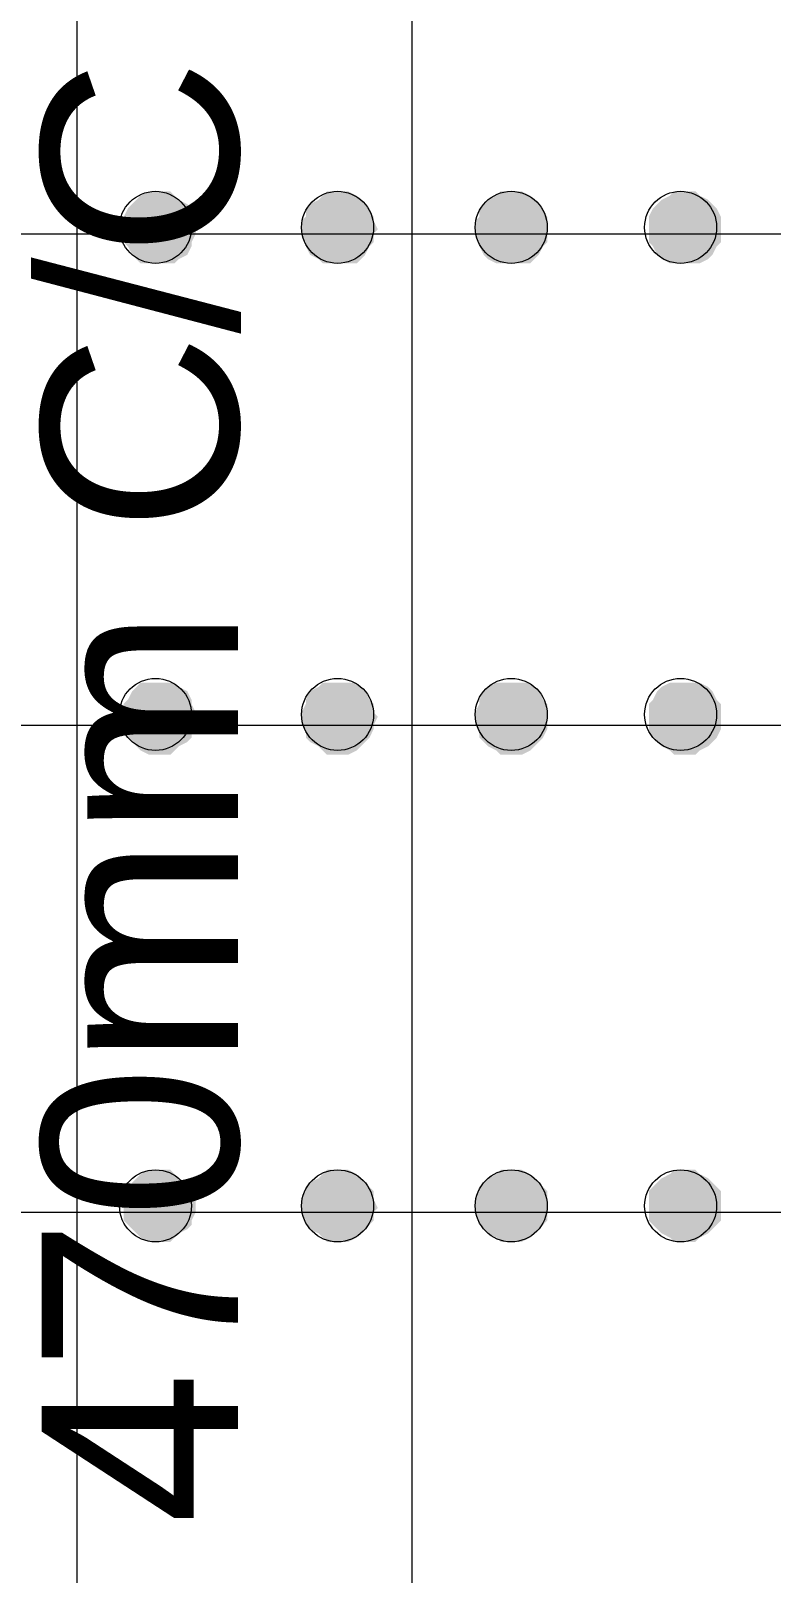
# Model space of a CAD drawing. Header units: inches. Extents: x 2 to 136, y 1 to 96.
# Drawn here: x 37.73 to 41.15, y 59.27 to 66.4 of the extents above; entities that cross this region are included whole.
import ezdxf

# ---------------------------------------------------------------- set-up
doc = ezdxf.new("R2010")
doc.units = ezdxf.units.IN
doc.header["$MEASUREMENT"] = 0
doc.layers.add('PDF_COLUMN', color=251, linetype='Continuous', true_color=0x636466)
doc.layers.add('PDF_Outer Line', color=165, linetype='Continuous', true_color=0x5258ac)
doc.layers.add('PDF_FLOOR LINES', color=7, linetype='Continuous')
doc.layers.add('PDF_Text', color=7, linetype='Continuous')
doc.styles.add('PDF Arial', font='arial.ttf')

msp = doc.modelspace()

# ---------------------------------------------------------------- linework, layer by layer
at = {"layer": 'PDF_COLUMN', "color": 7, "lineweight": 0}
for centre in [(38.3072, 65.4947), (39.1493, 65.4947), (38.3072, 63.2427), (39.1493, 63.2427), (38.3072, 60.971), (39.1493, 60.971)]:
    msp.add_circle(centre, 0.1665, dxfattribs=at)
at = {"layer": 'PDF_COLUMN', "lineweight": 0}
for centre in [(39.9522, 65.4947), (40.7355, 65.4947), (39.9522, 63.2427), (40.7355, 63.2427), (39.9522, 60.971), (40.7355, 60.971)]:
    msp.add_circle(centre, 0.1665, dxfattribs=at)
at = {"layer": 'PDF_COLUMN', "color": 7, "transparency": 33554559}
for points in [[(38.1995, 65.6024), (38.4737, 65.5828), (38.1799, 65.5828)], [(38.2191, 65.622), (38.4541, 65.6024), (38.1995, 65.6024)], [(38.4541, 65.6024), (38.1995, 65.6024), (38.4737, 65.5828)], [(38.2387, 65.6415), (38.4149, 65.622), (38.2191, 65.622)], [(38.4149, 65.622), (38.2191, 65.622), (38.4541, 65.6024)], [(38.2778, 65.6611), (38.3953, 65.6415), (38.2387, 65.6415)], [(38.3953, 65.6415), (38.2387, 65.6415), (38.4149, 65.622)], [(38.2974, 65.6611), (38.3758, 65.6611), (38.2778, 65.6611)], [(38.3758, 65.6611), (38.2778, 65.6611), (38.3953, 65.6415)], [(38.3366, 65.6611), (38.2974, 65.6611), (38.3758, 65.6611)], [(39.022, 65.6024), (39.2962, 65.5828), (39.0024, 65.5828)], [(39.0612, 65.622), (39.2766, 65.6024), (39.022, 65.6024)], [(39.2766, 65.6024), (39.022, 65.6024), (39.2962, 65.5828)], [(39.0807, 65.6415), (39.257, 65.622), (39.0612, 65.622)], [(39.257, 65.622), (39.0612, 65.622), (39.2766, 65.6024)], [(39.1003, 65.6611), (39.2374, 65.6415), (39.0807, 65.6415)], [(39.2374, 65.6415), (39.0807, 65.6415), (39.257, 65.622)], [(39.1395, 65.6611), (39.1982, 65.6611), (39.1003, 65.6611)], [(39.1982, 65.6611), (39.1003, 65.6611), (39.2374, 65.6415)], [(39.1787, 65.6611), (39.1395, 65.6611), (39.1982, 65.6611)], [(38.1799, 65.5828), (38.4737, 65.5436), (38.1603, 65.5436)], [(38.4737, 65.5436), (38.1603, 65.5436), (38.4933, 65.524)], [(38.1603, 65.5436), (38.4933, 65.524), (38.1603, 65.524)], [(38.4737, 65.5828), (38.1799, 65.5828), (38.4737, 65.5436)], [(39.0024, 65.5436), (39.3157, 65.524), (38.9828, 65.524)], [(39.2962, 65.5828), (39.0024, 65.5828), (39.3157, 65.5436)], [(39.0024, 65.5828), (39.3157, 65.5436), (39.0024, 65.5436)], [(39.3157, 65.5436), (39.0024, 65.5436), (39.3157, 65.524)], [(38.4933, 65.524), (38.1603, 65.524), (38.4933, 65.4849)], [(38.1603, 65.524), (38.4933, 65.4849), (38.1603, 65.4849)], [(38.4933, 65.4849), (38.1603, 65.4849), (38.4933, 65.4653)], [(38.1603, 65.4849), (38.4933, 65.4653), (38.1603, 65.4653)], [(38.4933, 65.4653), (38.1603, 65.4653), (38.4737, 65.4261)], [(38.1603, 65.4653), (38.4737, 65.4261), (38.1603, 65.4261)], [(39.3157, 65.524), (38.9828, 65.524), (39.3353, 65.4849)], [(38.9828, 65.524), (39.3353, 65.4849), (38.9828, 65.4849)], [(39.3353, 65.4849), (38.9828, 65.4849), (39.3157, 65.4653)], [(38.9828, 65.4849), (39.3157, 65.4653), (38.9828, 65.4653)], [(39.3157, 65.4653), (38.9828, 65.4653), (39.3157, 65.4261)], [(38.9828, 65.4653), (39.3157, 65.4261), (39.0024, 65.4261)], [(38.4737, 65.4261), (38.1603, 65.4261), (38.4737, 65.4066)], [(38.1603, 65.4261), (38.4737, 65.4066), (38.1799, 65.4066)], [(38.4737, 65.4066), (38.1799, 65.4066), (38.4541, 65.3674)], [(38.1799, 65.4066), (38.4541, 65.3674), (38.1995, 65.3674)], [(39.3157, 65.4261), (39.0024, 65.4261), (39.2962, 65.4066)], [(39.0024, 65.4261), (39.2962, 65.4066), (39.0024, 65.4066)], [(39.2962, 65.4066), (39.0024, 65.4066), (39.2766, 65.3674)], [(39.0024, 65.4066), (39.2766, 65.3674), (39.022, 65.3674)], [(38.4541, 65.3674), (38.1995, 65.3674), (38.4149, 65.3478)], [(38.1995, 65.3674), (38.4149, 65.3478), (38.2191, 65.3478)], [(38.4149, 65.3478), (38.2191, 65.3478), (38.3953, 65.3282)], [(38.2191, 65.3478), (38.3953, 65.3282), (38.2387, 65.3282)], [(38.3953, 65.3282), (38.2387, 65.3282), (38.3758, 65.3282)], [(38.2387, 65.3282), (38.3758, 65.3282), (38.2778, 65.3282)], [(38.3758, 65.3282), (38.2778, 65.3282), (38.3366, 65.3282)], [(38.2778, 65.3282), (38.3366, 65.3282), (38.2974, 65.3282)], [(39.2766, 65.3674), (39.022, 65.3674), (39.257, 65.3478)], [(39.022, 65.3674), (39.257, 65.3478), (39.0612, 65.3478)], [(39.257, 65.3478), (39.0612, 65.3478), (39.2374, 65.3282)], [(39.0612, 65.3478), (39.2374, 65.3282), (39.0807, 65.3282)], [(39.2374, 65.3282), (39.0807, 65.3282), (39.1982, 65.3282)], [(39.0807, 65.3282), (39.1982, 65.3282), (39.1003, 65.3282)], [(39.1982, 65.3282), (39.1003, 65.3282), (39.1787, 65.3282)], [(39.1003, 65.3282), (39.1787, 65.3282), (39.1395, 65.3282)], [(38.2387, 63.3895), (38.4149, 63.3699), (38.2191, 63.3699)], [(38.2778, 63.3895), (38.3953, 63.3895), (38.2387, 63.3895)], [(38.3953, 63.3895), (38.2387, 63.3895), (38.4149, 63.3699)], [(38.2974, 63.3895), (38.3758, 63.3895), (38.2778, 63.3895)], [(38.3758, 63.3895), (38.2778, 63.3895), (38.3953, 63.3895)], [(38.3366, 63.3895), (38.2974, 63.3895), (38.3758, 63.3895)], [(39.0807, 63.3895), (39.257, 63.3699), (39.0612, 63.3699)], [(39.1003, 63.3895), (39.2374, 63.3895), (39.0807, 63.3895)], [(39.2374, 63.3895), (39.0807, 63.3895), (39.257, 63.3699)], [(39.1395, 63.3895), (39.1982, 63.3895), (39.1003, 63.3895)], [(39.1982, 63.3895), (39.1003, 63.3895), (39.2374, 63.3895)], [(39.1787, 63.3895), (39.1395, 63.3895), (39.1982, 63.3895)], [(38.1995, 63.3504), (38.4737, 63.3112), (38.1799, 63.3112)], [(38.2191, 63.3699), (38.4541, 63.3504), (38.1995, 63.3504)], [(38.4541, 63.3504), (38.1995, 63.3504), (38.4737, 63.3112)], [(38.4149, 63.3699), (38.2191, 63.3699), (38.4541, 63.3504)], [(39.022, 63.3504), (39.2962, 63.3112), (39.0024, 63.3112)], [(39.0612, 63.3699), (39.2766, 63.3504), (39.022, 63.3504)], [(39.2766, 63.3504), (39.022, 63.3504), (39.2962, 63.3112)], [(39.257, 63.3699), (39.0612, 63.3699), (39.2766, 63.3504)], [(38.1799, 63.3112), (38.4737, 63.2916), (38.1603, 63.2916)], [(38.4737, 63.2916), (38.1603, 63.2916), (38.4933, 63.2524)], [(38.1603, 63.2916), (38.4933, 63.2524), (38.1603, 63.2524)], [(38.4933, 63.2524), (38.1603, 63.2524), (38.4933, 63.2329)], [(38.1603, 63.2524), (38.4933, 63.2329), (38.1603, 63.2329)], [(38.4737, 63.3112), (38.1799, 63.3112), (38.4737, 63.2916)], [(39.0024, 63.2916), (39.3157, 63.2524), (38.9828, 63.2524)], [(39.3157, 63.2524), (38.9828, 63.2524), (39.3353, 63.2329)], [(38.9828, 63.2524), (39.3353, 63.2329), (38.9828, 63.2329)], [(39.2962, 63.3112), (39.0024, 63.3112), (39.3157, 63.2916)], [(39.0024, 63.3112), (39.3157, 63.2916), (39.0024, 63.2916)], [(39.3157, 63.2916), (39.0024, 63.2916), (39.3157, 63.2524)], [(38.4933, 63.2329), (38.1603, 63.2329), (38.4933, 63.1937)], [(38.1603, 63.2329), (38.4933, 63.1937), (38.1603, 63.1937)], [(38.4933, 63.1937), (38.1603, 63.1937), (38.4737, 63.1741)], [(38.1603, 63.1937), (38.4737, 63.1741), (38.1603, 63.1741)], [(39.3353, 63.2329), (38.9828, 63.2329), (39.3157, 63.1937)], [(38.9828, 63.2329), (39.3157, 63.1937), (38.9828, 63.1937)], [(39.3157, 63.1937), (38.9828, 63.1937), (39.3157, 63.1741)], [(38.9828, 63.1937), (39.3157, 63.1741), (39.0024, 63.1741)], [(38.4737, 63.1741), (38.1603, 63.1741), (38.4737, 63.1349)], [(38.1603, 63.1741), (38.4737, 63.1349), (38.1799, 63.1349)], [(38.4737, 63.1349), (38.1799, 63.1349), (38.4541, 63.1154)], [(38.1799, 63.1349), (38.4541, 63.1154), (38.1995, 63.1154)], [(38.4541, 63.1154), (38.1995, 63.1154), (38.4149, 63.0958)], [(38.1995, 63.1154), (38.4149, 63.0958), (38.2191, 63.0958)], [(39.3157, 63.1741), (39.0024, 63.1741), (39.2962, 63.1349)], [(39.0024, 63.1741), (39.2962, 63.1349), (39.0024, 63.1349)], [(39.2962, 63.1349), (39.0024, 63.1349), (39.2766, 63.1154)], [(39.0024, 63.1349), (39.2766, 63.1154), (39.022, 63.1154)], [(39.2766, 63.1154), (39.022, 63.1154), (39.257, 63.0958)], [(39.022, 63.1154), (39.257, 63.0958), (39.0612, 63.0958)], [(38.4149, 63.0958), (38.2191, 63.0958), (38.3953, 63.0762)], [(38.2191, 63.0958), (38.3953, 63.0762), (38.2387, 63.0762)], [(38.3953, 63.0762), (38.2387, 63.0762), (38.3758, 63.0566)], [(38.2387, 63.0762), (38.3758, 63.0566), (38.2778, 63.0566)], [(38.3758, 63.0566), (38.2778, 63.0566), (38.3366, 63.0566)], [(38.2778, 63.0566), (38.3366, 63.0566), (38.2974, 63.0566)], [(39.257, 63.0958), (39.0612, 63.0958), (39.2374, 63.0762)], [(39.0612, 63.0958), (39.2374, 63.0762), (39.0807, 63.0762)], [(39.2374, 63.0762), (39.0807, 63.0762), (39.1982, 63.0566)], [(39.0807, 63.0762), (39.1982, 63.0566), (39.1003, 63.0566)], [(39.1982, 63.0566), (39.1003, 63.0566), (39.1787, 63.0566)], [(39.1003, 63.0566), (39.1787, 63.0566), (39.1395, 63.0566)], [(38.2387, 61.1179), (38.4149, 61.0983), (38.2191, 61.0983)], [(38.2778, 61.1375), (38.3953, 61.1179), (38.2387, 61.1179)], [(38.3953, 61.1179), (38.2387, 61.1179), (38.4149, 61.0983)], [(38.2974, 61.1375), (38.3758, 61.1375), (38.2778, 61.1375)], [(38.3758, 61.1375), (38.2778, 61.1375), (38.3953, 61.1179)], [(38.3366, 61.1375), (38.2974, 61.1375), (38.3758, 61.1375)], [(39.0807, 61.1179), (39.257, 61.0983), (39.0612, 61.0983)], [(39.1003, 61.1375), (39.2374, 61.1179), (39.0807, 61.1179)], [(39.2374, 61.1179), (39.0807, 61.1179), (39.257, 61.0983)], [(39.1395, 61.1375), (39.1982, 61.1375), (39.1003, 61.1375)], [(39.1982, 61.1375), (39.1003, 61.1375), (39.2374, 61.1179)], [(39.1787, 61.1375), (39.1395, 61.1375), (39.1982, 61.1375)], [(38.1799, 61.0592), (38.4737, 61.0396), (38.1603, 61.0396)], [(38.4737, 61.0396), (38.1603, 61.0396), (38.4933, 61.0004)], [(38.1603, 61.0396), (38.4933, 61.0004), (38.1603, 61.0004)], [(38.1995, 61.0788), (38.4737, 61.0592), (38.1799, 61.0592)], [(38.4737, 61.0592), (38.1799, 61.0592), (38.4737, 61.0396)], [(38.2191, 61.0983), (38.4541, 61.0788), (38.1995, 61.0788)], [(38.4541, 61.0788), (38.1995, 61.0788), (38.4737, 61.0592)], [(38.4149, 61.0983), (38.2191, 61.0983), (38.4541, 61.0788)], [(39.0024, 61.0396), (39.3157, 61.0004), (38.9828, 61.0004)], [(39.022, 61.0788), (39.2962, 61.0592), (39.0024, 61.0592)], [(39.2962, 61.0592), (39.0024, 61.0592), (39.3157, 61.0396)], [(39.0024, 61.0592), (39.3157, 61.0396), (39.0024, 61.0396)], [(39.3157, 61.0396), (39.0024, 61.0396), (39.3157, 61.0004)], [(39.0612, 61.0983), (39.2766, 61.0788), (39.022, 61.0788)], [(39.2766, 61.0788), (39.022, 61.0788), (39.2962, 61.0592)], [(39.257, 61.0983), (39.0612, 61.0983), (39.2766, 61.0788)], [(38.4933, 61.0004), (38.1603, 61.0004), (38.4933, 60.9613)], [(38.1603, 61.0004), (38.4933, 60.9613), (38.1603, 60.9613)], [(39.3157, 61.0004), (38.9828, 61.0004), (39.3353, 60.9613)], [(38.9828, 61.0004), (39.3353, 60.9613), (38.9828, 60.9613)], [(38.4933, 60.9613), (38.1603, 60.9613), (38.4933, 60.9417)], [(38.1603, 60.9613), (38.4933, 60.9417), (38.1603, 60.9417)], [(38.4933, 60.9417), (38.1603, 60.9417), (38.4737, 60.9025)], [(38.1603, 60.9417), (38.4737, 60.9025), (38.1603, 60.9025)], [(38.4737, 60.9025), (38.1603, 60.9025), (38.4737, 60.8829)], [(38.1603, 60.9025), (38.4737, 60.8829), (38.1799, 60.8829)], [(39.3353, 60.9613), (38.9828, 60.9613), (39.3157, 60.9417)], [(38.9828, 60.9613), (39.3157, 60.9417), (38.9828, 60.9417)], [(39.3157, 60.9417), (38.9828, 60.9417), (39.3157, 60.9025)], [(38.9828, 60.9417), (39.3157, 60.9025), (39.0024, 60.9025)], [(39.3157, 60.9025), (39.0024, 60.9025), (39.2962, 60.8829)], [(39.0024, 60.9025), (39.2962, 60.8829), (39.0024, 60.8829)], [(38.4737, 60.8829), (38.1799, 60.8829), (38.4541, 60.8633)], [(38.1799, 60.8829), (38.4541, 60.8633), (38.1995, 60.8633)], [(38.4541, 60.8633), (38.1995, 60.8633), (38.4149, 60.8438)], [(38.1995, 60.8633), (38.4149, 60.8438), (38.2191, 60.8438)], [(38.4149, 60.8438), (38.2191, 60.8438), (38.3953, 60.8242)], [(38.2191, 60.8438), (38.3953, 60.8242), (38.2387, 60.8242)], [(38.3953, 60.8242), (38.2387, 60.8242), (38.3758, 60.8046)], [(38.2387, 60.8242), (38.3758, 60.8046), (38.2778, 60.8046)], [(39.2962, 60.8829), (39.0024, 60.8829), (39.2766, 60.8633)], [(39.0024, 60.8829), (39.2766, 60.8633), (39.022, 60.8633)], [(39.2766, 60.8633), (39.022, 60.8633), (39.257, 60.8438)], [(39.022, 60.8633), (39.257, 60.8438), (39.0612, 60.8438)], [(39.257, 60.8438), (39.0612, 60.8438), (39.2374, 60.8242)], [(39.0612, 60.8438), (39.2374, 60.8242), (39.0807, 60.8242)], [(39.2374, 60.8242), (39.0807, 60.8242), (39.1982, 60.8046)], [(39.0807, 60.8242), (39.1982, 60.8046), (39.1003, 60.8046)], [(38.3758, 60.8046), (38.2778, 60.8046), (38.3366, 60.8046)], [(38.2778, 60.8046), (38.3366, 60.8046), (38.2974, 60.8046)], [(39.1982, 60.8046), (39.1003, 60.8046), (39.1787, 60.8046)], [(39.1003, 60.8046), (39.1787, 60.8046), (39.1395, 60.8046)]]:
    msp.add_solid(points, dxfattribs=at)
at = {"layer": 'PDF_COLUMN', "transparency": 33554559}
for points in [[(39.8249, 65.6024), (40.099, 65.5828), (39.8053, 65.5828)], [(39.8445, 65.622), (40.0795, 65.6024), (39.8249, 65.6024)], [(40.0795, 65.6024), (39.8249, 65.6024), (40.099, 65.5828)], [(39.8836, 65.6415), (40.0599, 65.622), (39.8445, 65.622)], [(40.0599, 65.622), (39.8445, 65.622), (40.0795, 65.6024)], [(39.9032, 65.6611), (40.0403, 65.6415), (39.8836, 65.6415)], [(40.0403, 65.6415), (39.8836, 65.6415), (40.0599, 65.622)], [(39.9424, 65.6611), (40.0011, 65.6611), (39.9032, 65.6611)], [(40.0011, 65.6611), (39.9032, 65.6611), (40.0403, 65.6415)], [(39.962, 65.6611), (39.9424, 65.6611), (40.0011, 65.6611)], [(40.6278, 65.6024), (40.9019, 65.5828), (40.6082, 65.5828)], [(40.6474, 65.622), (40.8824, 65.6024), (40.6278, 65.6024)], [(40.8824, 65.6024), (40.6278, 65.6024), (40.9019, 65.5828)], [(40.6865, 65.6415), (40.8628, 65.622), (40.6474, 65.622)], [(40.8628, 65.622), (40.6474, 65.622), (40.8824, 65.6024)], [(40.7061, 65.6611), (40.8236, 65.6415), (40.6865, 65.6415)], [(40.8236, 65.6415), (40.6865, 65.6415), (40.8628, 65.622)], [(40.7453, 65.6611), (40.804, 65.6611), (40.7061, 65.6611)], [(40.804, 65.6611), (40.7061, 65.6611), (40.8236, 65.6415)], [(40.7649, 65.6611), (40.7453, 65.6611), (40.804, 65.6611)], [(39.8053, 65.5436), (40.1186, 65.524), (39.7857, 65.524)], [(40.099, 65.5828), (39.8053, 65.5828), (40.1186, 65.5436)], [(39.8053, 65.5828), (40.1186, 65.5436), (39.8053, 65.5436)], [(40.1186, 65.5436), (39.8053, 65.5436), (40.1186, 65.524)], [(40.6082, 65.5828), (40.9215, 65.5436), (40.5886, 65.5436)], [(40.9215, 65.5436), (40.5886, 65.5436), (40.9215, 65.524)], [(40.5886, 65.5436), (40.9215, 65.524), (40.5886, 65.524)], [(40.9019, 65.5828), (40.6082, 65.5828), (40.9215, 65.5436)], [(40.1186, 65.524), (39.7857, 65.524), (40.1186, 65.4849)], [(39.7857, 65.524), (40.1186, 65.4849), (39.7857, 65.4849)], [(40.1186, 65.4849), (39.7857, 65.4849), (40.1186, 65.4653)], [(39.7857, 65.4849), (40.1186, 65.4653), (39.7857, 65.4653)], [(40.1186, 65.4653), (39.7857, 65.4653), (40.1186, 65.4261)], [(39.7857, 65.4653), (40.1186, 65.4261), (39.8053, 65.4261)], [(40.9215, 65.524), (40.5886, 65.524), (40.9215, 65.4849)], [(40.5886, 65.524), (40.9215, 65.4849), (40.5886, 65.4849)], [(40.9215, 65.4849), (40.5886, 65.4849), (40.9215, 65.4653)], [(40.5886, 65.4849), (40.9215, 65.4653), (40.5886, 65.4653)], [(40.9215, 65.4653), (40.5886, 65.4653), (40.9215, 65.4261)], [(40.5886, 65.4653), (40.9215, 65.4261), (40.5886, 65.4261)], [(40.1186, 65.4261), (39.8053, 65.4261), (40.099, 65.4066)], [(39.8053, 65.4261), (40.099, 65.4066), (39.8053, 65.4066)], [(40.099, 65.4066), (39.8053, 65.4066), (40.0795, 65.3674)], [(39.8053, 65.4066), (40.0795, 65.3674), (39.8249, 65.3674)], [(40.9215, 65.4261), (40.5886, 65.4261), (40.9019, 65.4066)], [(40.5886, 65.4261), (40.9019, 65.4066), (40.6082, 65.4066)], [(40.9019, 65.4066), (40.6082, 65.4066), (40.8824, 65.3674)], [(40.6082, 65.4066), (40.8824, 65.3674), (40.6278, 65.3674)], [(40.0795, 65.3674), (39.8249, 65.3674), (40.0599, 65.3478)], [(39.8249, 65.3674), (40.0599, 65.3478), (39.8445, 65.3478)], [(40.0599, 65.3478), (39.8445, 65.3478), (40.0403, 65.3282)], [(39.8445, 65.3478), (40.0403, 65.3282), (39.8836, 65.3282)], [(40.0403, 65.3282), (39.8836, 65.3282), (40.0011, 65.3282)], [(39.8836, 65.3282), (40.0011, 65.3282), (39.9032, 65.3282)], [(40.0011, 65.3282), (39.9032, 65.3282), (39.962, 65.3282)], [(39.9032, 65.3282), (39.962, 65.3282), (39.9424, 65.3282)], [(40.8824, 65.3674), (40.6278, 65.3674), (40.8628, 65.3478)], [(40.6278, 65.3674), (40.8628, 65.3478), (40.6474, 65.3478)], [(40.8628, 65.3478), (40.6474, 65.3478), (40.8236, 65.3282)], [(40.6474, 65.3478), (40.8236, 65.3282), (40.6865, 65.3282)], [(40.8236, 65.3282), (40.6865, 65.3282), (40.804, 65.3282)], [(40.6865, 65.3282), (40.804, 65.3282), (40.7061, 65.3282)], [(40.804, 65.3282), (40.7061, 65.3282), (40.7649, 65.3282)], [(40.7061, 65.3282), (40.7649, 65.3282), (40.7453, 65.3282)], [(39.8836, 63.3895), (40.0599, 63.3699), (39.8445, 63.3699)], [(39.9032, 63.3895), (40.0403, 63.3895), (39.8836, 63.3895)], [(40.0403, 63.3895), (39.8836, 63.3895), (40.0599, 63.3699)], [(39.9424, 63.3895), (40.0011, 63.3895), (39.9032, 63.3895)], [(40.0011, 63.3895), (39.9032, 63.3895), (40.0403, 63.3895)], [(39.962, 63.3895), (39.9424, 63.3895), (40.0011, 63.3895)], [(40.6865, 63.3895), (40.8628, 63.3699), (40.6474, 63.3699)], [(40.7061, 63.3895), (40.8236, 63.3895), (40.6865, 63.3895)], [(40.8236, 63.3895), (40.6865, 63.3895), (40.8628, 63.3699)], [(40.7453, 63.3895), (40.804, 63.3895), (40.7061, 63.3895)], [(40.804, 63.3895), (40.7061, 63.3895), (40.8236, 63.3895)], [(40.7649, 63.3895), (40.7453, 63.3895), (40.804, 63.3895)], [(39.8249, 63.3504), (40.099, 63.3112), (39.8053, 63.3112)], [(39.8445, 63.3699), (40.0795, 63.3504), (39.8249, 63.3504)], [(40.0795, 63.3504), (39.8249, 63.3504), (40.099, 63.3112)], [(40.0599, 63.3699), (39.8445, 63.3699), (40.0795, 63.3504)], [(40.6278, 63.3504), (40.9019, 63.3112), (40.6082, 63.3112)], [(40.6474, 63.3699), (40.8824, 63.3504), (40.6278, 63.3504)], [(40.8824, 63.3504), (40.6278, 63.3504), (40.9019, 63.3112)], [(40.8628, 63.3699), (40.6474, 63.3699), (40.8824, 63.3504)], [(39.8053, 63.2916), (40.1186, 63.2524), (39.7857, 63.2524)], [(40.1186, 63.2524), (39.7857, 63.2524), (40.1186, 63.2329)], [(39.7857, 63.2524), (40.1186, 63.2329), (39.7857, 63.2329)], [(40.099, 63.3112), (39.8053, 63.3112), (40.1186, 63.2916)], [(39.8053, 63.3112), (40.1186, 63.2916), (39.8053, 63.2916)], [(40.1186, 63.2916), (39.8053, 63.2916), (40.1186, 63.2524)], [(40.6082, 63.3112), (40.9215, 63.2916), (40.5886, 63.2916)], [(40.9215, 63.2916), (40.5886, 63.2916), (40.9215, 63.2524)], [(40.5886, 63.2916), (40.9215, 63.2524), (40.5886, 63.2524)], [(40.9215, 63.2524), (40.5886, 63.2524), (40.9215, 63.2329)], [(40.5886, 63.2524), (40.9215, 63.2329), (40.5886, 63.2329)], [(40.9019, 63.3112), (40.6082, 63.3112), (40.9215, 63.2916)], [(40.1186, 63.2329), (39.7857, 63.2329), (40.1186, 63.1937)], [(39.7857, 63.2329), (40.1186, 63.1937), (39.7857, 63.1937)], [(40.1186, 63.1937), (39.7857, 63.1937), (40.1186, 63.1741)], [(39.7857, 63.1937), (40.1186, 63.1741), (39.8053, 63.1741)], [(40.9215, 63.2329), (40.5886, 63.2329), (40.9215, 63.1937)], [(40.5886, 63.2329), (40.9215, 63.1937), (40.5886, 63.1937)], [(40.9215, 63.1937), (40.5886, 63.1937), (40.9215, 63.1741)], [(40.5886, 63.1937), (40.9215, 63.1741), (40.5886, 63.1741)], [(40.1186, 63.1741), (39.8053, 63.1741), (40.099, 63.1349)], [(39.8053, 63.1741), (40.099, 63.1349), (39.8053, 63.1349)], [(40.099, 63.1349), (39.8053, 63.1349), (40.0795, 63.1154)], [(39.8053, 63.1349), (40.0795, 63.1154), (39.8249, 63.1154)], [(40.0795, 63.1154), (39.8249, 63.1154), (40.0599, 63.0958)], [(39.8249, 63.1154), (40.0599, 63.0958), (39.8445, 63.0958)], [(40.9215, 63.1741), (40.5886, 63.1741), (40.9019, 63.1349)], [(40.5886, 63.1741), (40.9019, 63.1349), (40.6082, 63.1349)], [(40.9019, 63.1349), (40.6082, 63.1349), (40.8824, 63.1154)], [(40.6082, 63.1349), (40.8824, 63.1154), (40.6278, 63.1154)], [(40.8824, 63.1154), (40.6278, 63.1154), (40.8628, 63.0958)], [(40.6278, 63.1154), (40.8628, 63.0958), (40.6474, 63.0958)], [(40.0599, 63.0958), (39.8445, 63.0958), (40.0403, 63.0762)], [(39.8445, 63.0958), (40.0403, 63.0762), (39.8836, 63.0762)], [(40.0403, 63.0762), (39.8836, 63.0762), (40.0011, 63.0566)], [(39.8836, 63.0762), (40.0011, 63.0566), (39.9032, 63.0566)], [(40.0011, 63.0566), (39.9032, 63.0566), (39.962, 63.0566)], [(39.9032, 63.0566), (39.962, 63.0566), (39.9424, 63.0566)], [(40.8628, 63.0958), (40.6474, 63.0958), (40.8236, 63.0762)], [(40.6474, 63.0958), (40.8236, 63.0762), (40.6865, 63.0762)], [(40.8236, 63.0762), (40.6865, 63.0762), (40.804, 63.0566)], [(40.6865, 63.0762), (40.804, 63.0566), (40.7061, 63.0566)], [(40.804, 63.0566), (40.7061, 63.0566), (40.7649, 63.0566)], [(40.7061, 63.0566), (40.7649, 63.0566), (40.7453, 63.0566)], [(39.8836, 61.1179), (40.0599, 61.0983), (39.8445, 61.0983)], [(39.9032, 61.1375), (40.0403, 61.1179), (39.8836, 61.1179)], [(40.0403, 61.1179), (39.8836, 61.1179), (40.0599, 61.0983)], [(39.9424, 61.1375), (40.0011, 61.1375), (39.9032, 61.1375)], [(40.0011, 61.1375), (39.9032, 61.1375), (40.0403, 61.1179)], [(39.962, 61.1375), (39.9424, 61.1375), (40.0011, 61.1375)], [(40.6865, 61.1179), (40.8628, 61.0983), (40.6474, 61.0983)], [(40.7061, 61.1375), (40.8236, 61.1179), (40.6865, 61.1179)], [(40.8236, 61.1179), (40.6865, 61.1179), (40.8628, 61.0983)], [(40.7453, 61.1375), (40.804, 61.1375), (40.7061, 61.1375)], [(40.804, 61.1375), (40.7061, 61.1375), (40.8236, 61.1179)], [(40.7649, 61.1375), (40.7453, 61.1375), (40.804, 61.1375)], [(39.8053, 61.0396), (40.1186, 61.0004), (39.7857, 61.0004)], [(39.8249, 61.0788), (40.099, 61.0592), (39.8053, 61.0592)], [(40.099, 61.0592), (39.8053, 61.0592), (40.1186, 61.0396)], [(39.8053, 61.0592), (40.1186, 61.0396), (39.8053, 61.0396)], [(40.1186, 61.0396), (39.8053, 61.0396), (40.1186, 61.0004)], [(39.8445, 61.0983), (40.0795, 61.0788), (39.8249, 61.0788)], [(40.0795, 61.0788), (39.8249, 61.0788), (40.099, 61.0592)], [(40.0599, 61.0983), (39.8445, 61.0983), (40.0795, 61.0788)], [(40.6082, 61.0592), (40.9215, 61.0396), (40.5886, 61.0396)], [(40.9215, 61.0396), (40.5886, 61.0396), (40.9215, 61.0004)], [(40.5886, 61.0396), (40.9215, 61.0004), (40.5886, 61.0004)], [(40.6278, 61.0788), (40.9019, 61.0592), (40.6082, 61.0592)], [(40.9019, 61.0592), (40.6082, 61.0592), (40.9215, 61.0396)], [(40.6474, 61.0983), (40.8824, 61.0788), (40.6278, 61.0788)], [(40.8824, 61.0788), (40.6278, 61.0788), (40.9019, 61.0592)], [(40.8628, 61.0983), (40.6474, 61.0983), (40.8824, 61.0788)], [(40.1186, 61.0004), (39.7857, 61.0004), (40.1186, 60.9613)], [(39.7857, 61.0004), (40.1186, 60.9613), (39.7857, 60.9613)], [(40.9215, 61.0004), (40.5886, 61.0004), (40.9215, 60.9613)], [(40.5886, 61.0004), (40.9215, 60.9613), (40.5886, 60.9613)], [(40.1186, 60.9613), (39.7857, 60.9613), (40.1186, 60.9417)], [(39.7857, 60.9613), (40.1186, 60.9417), (39.7857, 60.9417)], [(40.1186, 60.9417), (39.7857, 60.9417), (40.1186, 60.9025)], [(39.7857, 60.9417), (40.1186, 60.9025), (39.8053, 60.9025)], [(40.1186, 60.9025), (39.8053, 60.9025), (40.099, 60.8829)], [(39.8053, 60.9025), (40.099, 60.8829), (39.8053, 60.8829)], [(40.9215, 60.9613), (40.5886, 60.9613), (40.9215, 60.9417)], [(40.5886, 60.9613), (40.9215, 60.9417), (40.5886, 60.9417)], [(40.9215, 60.9417), (40.5886, 60.9417), (40.9215, 60.9025)], [(40.5886, 60.9417), (40.9215, 60.9025), (40.5886, 60.9025)], [(40.9215, 60.9025), (40.5886, 60.9025), (40.9019, 60.8829)], [(40.5886, 60.9025), (40.9019, 60.8829), (40.6082, 60.8829)], [(40.099, 60.8829), (39.8053, 60.8829), (40.0795, 60.8633)], [(39.8053, 60.8829), (40.0795, 60.8633), (39.8249, 60.8633)], [(40.0795, 60.8633), (39.8249, 60.8633), (40.0599, 60.8438)], [(39.8249, 60.8633), (40.0599, 60.8438), (39.8445, 60.8438)], [(40.0599, 60.8438), (39.8445, 60.8438), (40.0403, 60.8242)], [(39.8445, 60.8438), (40.0403, 60.8242), (39.8836, 60.8242)], [(40.0403, 60.8242), (39.8836, 60.8242), (40.0011, 60.8046)], [(39.8836, 60.8242), (40.0011, 60.8046), (39.9032, 60.8046)], [(40.9019, 60.8829), (40.6082, 60.8829), (40.8824, 60.8633)], [(40.6082, 60.8829), (40.8824, 60.8633), (40.6278, 60.8633)], [(40.8824, 60.8633), (40.6278, 60.8633), (40.8628, 60.8438)], [(40.6278, 60.8633), (40.8628, 60.8438), (40.6474, 60.8438)], [(40.8628, 60.8438), (40.6474, 60.8438), (40.8236, 60.8242)], [(40.6474, 60.8438), (40.8236, 60.8242), (40.6865, 60.8242)], [(40.8236, 60.8242), (40.6865, 60.8242), (40.804, 60.8046)], [(40.6865, 60.8242), (40.804, 60.8046), (40.7061, 60.8046)], [(40.0011, 60.8046), (39.9032, 60.8046), (39.962, 60.8046)], [(39.9032, 60.8046), (39.962, 60.8046), (39.9424, 60.8046)], [(40.804, 60.8046), (40.7061, 60.8046), (40.7649, 60.8046)], [(40.7061, 60.8046), (40.7649, 60.8046), (40.7453, 60.8046)]]:
    msp.add_solid(points, dxfattribs=at)
at = {"layer": 'PDF_FLOOR LINES', "lineweight": 0}
for points in [[(34.7725, 65.4653), (42.6252, 65.4653)], [(34.7725, 63.1937), (42.6252, 63.1937)], [(34.7725, 60.9417), (42.6252, 60.9417)]]:
    msp.add_lwpolyline(points, dxfattribs=at)
at = {"layer": 'PDF_Outer Line', "color": 7, "lineweight": 0}
msp.add_lwpolyline([(37.9449, 67.4823), (39.492, 67.4823), (39.492, 44.9425), (37.9449, 44.9425)], close=True, dxfattribs=at)

# ---------------------------------------------------------------- texts
at = {"layer": 'PDF_Text', "insert": (38.7023, 36.4244), "char_height": 0.909122, "attachment_point": 7, "rotation": 90, "style": 'PDF Arial'}
msp.add_mtext('· LOCK SEAM SHEET CLIP DISTANCE 470mm C/C', dxfattribs=at)

doc.saveas('drawing.dxf')
